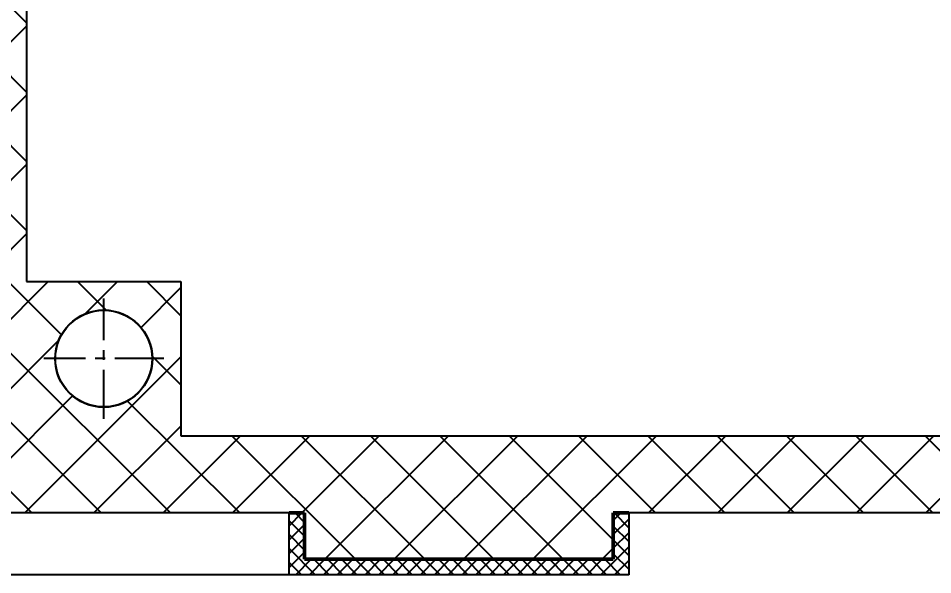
# Model space of a CAD drawing. Header units: millimetres. Extents: x -963 to 6509, y -1367 to 453.
# Drawn here: x 5531.2 to 5590.4, y -354.5 to -318.4 of the extents above; entities that cross this region are included whole.
import ezdxf

# ---------------------------------------------------------------- set-up
doc = ezdxf.new("R2010")
doc.units = ezdxf.units.MM
doc.header["$LTSCALE"] = 0.5
doc.linetypes.add('CENTER', pattern=[10.16, 6.35, -1.27, 1.27, -1.27])
doc.layers.get('0').update_dxf_attribs({"lineweight": 60})
doc.layers.get('Defpoints').update_dxf_attribs({"color": 5})
doc.styles.get("Standard").update_dxf_attribs({"font": 'isocpeui.ttf', "width": 0.9})
doc.dimstyles.new('Standart', dxfattribs={"dimtxt": 5, "dimasz": 5, "dimexe": 2, "dimexo": 0, "dimgap": 1, "dimtad": 1, "dimtoh": 1, "dimdec": 1, "dimtxsty": 'Standard', "dimcen": 2.5, "dimadec": 0, "dimazin": 0, "dimtfac": 1, "dimtdec": 1, "dimtmove": 0, "dimatfit": 3, "dimldrblk": 'DOTSMALL', "dimfxl": 1, "dimarcsym": 0})

# ---------------------------------------------------------------- blocks, each defined once
blk = doc.blocks.new('*D286')
at = {"color": 0, "lineweight": -2, "transparency": 16777216}
for p, q in [((5545.734, -225.456), (5503.252, -225.456)), ((5505.252, -230.456), (5505.252, -349.456)), ((5548.734, -354.456), (5503.252, -354.456))]:
    blk.add_line(p, q, dxfattribs=at)
for points in [[(5504.419, -230.456), (5506.086, -230.456), (5505.252, -225.456)], [(5504.419, -349.456), (5506.086, -349.456), (5505.252, -354.456)]]:
    blk.add_solid(points, dxfattribs=at)
at = {"layer": 'Defpoints', "color": 0, "lineweight": -2, "transparency": 16777216}
for p in [(5545.734, -225.456), (5505.252, -354.456), (5548.734, -354.456)]:
    blk.add_point(p, dxfattribs=at)
at = {"color": 0, "lineweight": -2, "transparency": 16777216, "insert": (5502.752, -289.956), "char_height": 3, "attachment_point": 5, "rotation": 90}
blk.add_mtext('129', dxfattribs=at)
blk = doc.blocks.new('_DotSmall')
at = {"color": 0, "linetype": 'ByBlock', "const_width": 0.5}
blk.add_lwpolyline([(-0.0625, 0, 1), (0.0625, 0, 1)], format="xyb", close=True, dxfattribs=at)

msp = doc.modelspace()

# ---------------------------------------------------------------- hatches: boundary and pattern name
at = {"linetype": 'Continuous', "lineweight": 25}
h = msp.add_hatch(dxfattribs=at)
h.set_pattern_fill('ANSI37', style=0)
edge = h.paths.add_edge_path(flags=0)
edge.add_line((5693.734, -230.456), (5529.734, -230.456))
edge.add_arc((5529.734, -233.456), 3, 90, 180)
edge.add_line((5526.734, -233.456), (5526.734, -347.456))
edge.add_arc((5529.734, -347.456), 3, 180, 270)
edge.add_line((5529.734, -350.456), (5549.734, -350.456))
edge.add_line((5549.734, -350.456), (5549.734, -353.456))
edge.add_line((5549.734, -353.456), (5569.734, -353.456))
edge.add_line((5569.734, -353.456), (5569.734, -350.456))
edge.add_line((5569.734, -350.456), (5653.734, -350.456))
edge.add_line((5653.734, -350.456), (5653.734, -353.456))
edge.add_line((5653.734, -353.456), (5673.734, -353.456))
edge.add_line((5673.734, -353.456), (5673.734, -350.456))
edge.add_line((5673.734, -350.456), (5693.734, -350.456))
edge.add_arc((5693.734, -347.456), 3, 270, 360)
edge.add_line((5696.734, -347.456), (5696.734, -233.456))
edge.add_arc((5693.734, -233.456), 3, 0, 90)
edge = h.paths.add_edge_path(flags=0)
edge.add_arc((5686.734, -340.456), 3.15, 0, 360)
edge = h.paths.add_edge_path(flags=0)
edge.add_arc((5536.734, -340.456), 3.15, 0, 360)
edge = h.paths.add_edge_path(flags=0)
edge.add_arc((5536.734, -240.456), 3.15, 0, 360)
edge = h.paths.add_edge_path(flags=0)
edge.add_arc((5686.734, -240.456), 3.15, 0, 360)
h.paths.add_polyline_path([(5531.734, -245.456), (5541.734, -245.456), (5541.734, -235.456), (5681.734, -235.456), (5681.734, -245.456), (5691.734, -245.456), (5691.734, -335.456), (5681.734, -335.456), (5681.734, -345.456), (5541.734, -345.456), (5541.734, -335.456), (5531.734, -335.456)], flags=0)
h = msp.add_hatch(dxfattribs=at)
h.set_pattern_fill('ANSI37', scale=0.2, angle=90, style=0)
h.paths.add_polyline_path([(5548.734, -354.456), (5570.734, -354.456), (5570.734, -350.456), (5569.734, -350.456), (5569.734, -353.456), (5549.734, -353.456), (5549.734, -350.456), (5548.734, -350.456)], flags=0)

# ---------------------------------------------------------------- linework, layer by layer
at = {"color": 7, "linetype": 'Continuous', "lineweight": 25}
for p, q in [((5531.734, -245.456), (5531.734, -335.456)), ((5531.734, -335.456), (5541.734, -335.456)), ((5541.734, -335.456), (5541.734, -345.456)), ((5541.734, -345.456), (5681.734, -345.456)), ((5549.734, -350.456), (5529.734, -350.456)), ((5548.734, -354.456), (5548.734, -350.456)), ((5549.734, -350.456), (5548.734, -350.456)), ((5549.734, -350.456), (5549.734, -353.456)), ((5569.734, -353.456), (5569.734, -350.456)), ((5570.734, -350.456), (5569.734, -350.456)), ((5653.734, -350.456), (5569.734, -350.456)), ((5570.734, -350.456), (5570.734, -354.456)), ((5569.734, -353.456), (5549.734, -353.456)), ((5570.734, -354.456), (5548.734, -354.456))]:
    msp.add_line(p, q, dxfattribs=at)
at = {"linetype": 'CENTER', "lineweight": -2}
for p, q in [((5536.734, -344.346), (5536.734, -336.565)), ((5540.625, -340.456), (5532.843, -340.456))]:
    msp.add_line(p, q, dxfattribs=at)
at = {"lineweight": 50}
for p, q in [((5548.734, -350.456), (5549.734, -350.456)), ((5549.734, -350.456), (5549.734, -353.456)), ((5569.734, -353.456), (5569.734, -350.456)), ((5569.734, -350.456), (5570.734, -350.456)), ((5549.734, -353.456), (5569.734, -353.456))]:
    msp.add_line(p, q, dxfattribs=at)
at = {"color": 7, "linetype": 'Continuous', "lineweight": 25}
for radius in [3.15, 3.131]:
    msp.add_circle((5536.734, -340.456), radius, dxfattribs=at)

# ---------------------------------------------------------------- dimensions: what is measured, and where the dimension line sits
at = {"lineweight": -2}
dim = msp.add_linear_dim(base=(5505.252, -354.456), p1=(5545.734, -225.456), p2=(5548.734, -354.456), angle=90, dimstyle='Standart', override={"dimtxt": 3}, dxfattribs=at)
dim.commit()
dim.dimension.update_dxf_attribs({"geometry": '*D286', "text_midpoint": (5505.252, -289.956), "dimtype": 160})

doc.saveas('drawing.dxf')
